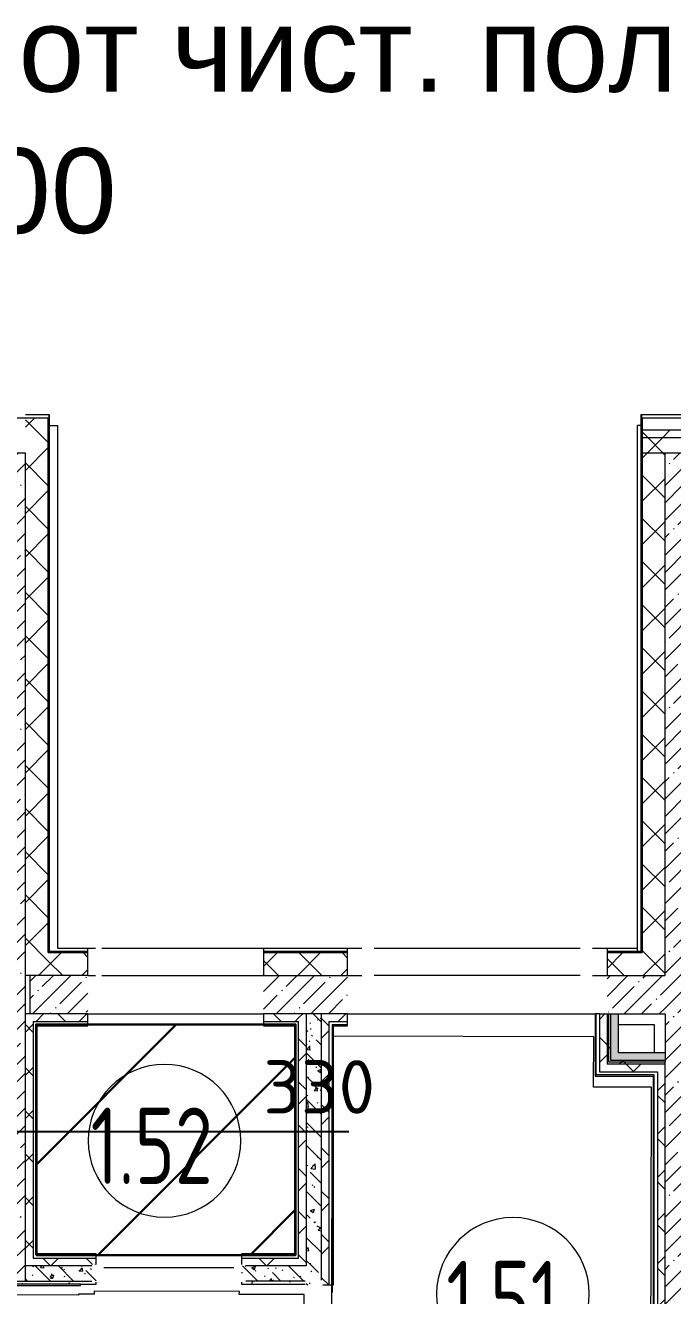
# Model space of a CAD drawing. Header units: millimetres. Extents: x -213911 to 415037, y -3642 to 107391.
# Drawn here: x 85035 to 89274, y 21449 to 29764 of the extents above; entities that cross this region are included whole.
import ezdxf

# ---------------------------------------------------------------- set-up
doc = ezdxf.new("R2010")
doc.units = ezdxf.units.MM
for name, color, linetype, lineweight in [('2)CF1', 5, 'Continuous', 30), ('5.5) Перег WD5', 3, 'Continuous', 40), ('7.3) Альбес', 5, 'Continuous', 50), ('A-AREA-BNDY', 7, 'Continuous', 5), ('A-AREA-IDEN', 7, 'Continuous', 9), ('A-FLOR', 7, 'Continuous', 9), ('A-WALL', 7, 'Continuous', 5), ('I-WALL', 7, 'Continuous', 5)]:
    doc.layers.add(name, color=color, linetype=linetype, lineweight=lineweight)
doc.layers.add('A-WALL-1', color=9, linetype='Continuous', lineweight=5, true_color=0x808080)
doc.layers.add('A-WALL-FNSH-1', color=9, linetype='Continuous', lineweight=5, true_color=0x808080)
doc.styles.add('ISOCPEUR_1', font='isocpeur.ttf', dxfattribs={"height": 350})
doc.styles.get("Standard").update_dxf_attribs({"font": 'arial.ttf'})
doc.styles.add('СПДС', font='ГОСТ тип А.ttf', dxfattribs={"width": 0.9})
doc.dimstyles.new('ISO-2_0_0_9К_Средний_округл2', dxfattribs={"dimscale": 304.8, "dimtxt": 199.196235, "dimasz": 0.492126, "dimexe": 0.393701, "dimexo": 0, "dimgap": 0, "dimtad": 1, "dimdec": 0, "dimrnd": 10, "dimzin": 0, "dimdsep": 46, "dimtxsty": 'ISOCPEUR_1', "dimblk1": 'OBLIQUE', "dimblk2": 'OBLIQUE', "dimsah": 1, "dimcen": 0.09, "dimdle": 0.393701, "dimazin": 0, "dimtfac": 1, "dimtdec": 4, "dimtix": 1, "dimtmove": 0, "dimatfit": 3, "dimfxl": 1, "dimtvp": 1, "dimtolj": 1, "dimtzin": 0, "dimarcsym": 2})
pattern_1 = [(45, (64.7, -136.06), (-141.42136, 141.42136), []), (135, (64.7, -136.06), (-141.42136, -141.42136), [])]
pattern_2 = [(45, (64.7, -136.06), (-114.04925, 114.04925), []), (45, (178.75, -136.06), (-114.04925, 114.04925), [201.612, -40.322, 6.706, -33.617])]
pattern_3 = [(135, (64.7, -136.06), (-150.8683, -150.8683), [213.36, -35.56, 7.112, -35.56]), (135, (64.7, 14.71), (-150.8683, -150.8683), []), (50, (64.7, -136.06), (255.05767, -22.3145), [26.67, -293.37]), (355, (64.7, -136.06), (-49.3404, 267.47914), [21.336, -234.696]), (100.451, (85.96, -137.92), (205.71947, 245.16356), [22.666, -249.326]), (46.184, (64.7, -64.94), (379.511, -58.86), [40.005, -440.055]), (96.636, (96.33, -69.85), (332.3634, 346.3991), [33.999, -373.989]), (351.184, (64.7, -64.94), (332.3669, 346.3953), [32.004, -352.044]), (21, (100.26, -82.72), (212.26017, -143.1711), [26.67, -293.37]), (326, (100.26, -82.72), (86.5224, 257.8632), [21.336, -234.696]), (71.451, (117.95, -94.65), (298.78395, 114.6901), [22.666, -249.326]), (37.5, (64.7, -136.06), (4.32385, 118.37751), [6.706, -225.146, 6.706, -231.546, -235.585]), (37.5, (64.7, -136.06), (4.32385, 118.37751), [-470.103, 6.706, -228.879]), (7.5, (64.7, -136.06), (93.54758, 140.2533), [6.706, -129.134, 6.706, -219.812, -89.789]), (7.5, (64.7, -136.06), (93.54758, 140.2533), [-362.356, 6.706, -83.083]), (327.5, (-14.6, -136.06), (189.82734, -8.02019), [6.706, -82.194, 6.706, -270.662, -368.046]), (327.5, (-14.6, -136.06), (189.82734, -8.02019), [-366.268, 6.706, -361.34]), (317.5, (-50.16, -136.06), (207.38114, 35.59764), [6.706, -108.864, 6.706, -177.495, -261.366]), (317.5, (-50.16, -136.06), (207.38114, 35.59764), [-299.771, 6.706, -254.66])]
pattern_4 = [(0, (64.7, -136.06), (243.84, 60.96), [20.117, -162.763, 20.117, -162.763, -975.36]), (0, (64.7, -136.06), (243.84, 60.96), [-365.76, 20.117, -345.643, 20.117, -162.763, -426.72]), (0, (64.7, -136.06), (243.84, 60.96), [-914.4, 20.117, -101.803, 20.117, -284.683]), (120, (156.14, -105.58), (-174.71291, 180.691634), [20.117, -162.763, 20.117, -162.763, -975.36]), (120, (156.14, -105.58), (-174.71291, 180.691634), [-365.76, 20.117, -345.643, 20.117, -162.763, -426.72]), (120, (156.14, -105.58), (-174.71291, 180.691634), [-914.4, 20.117, -101.803, 20.117, -284.683]), (240, (186.62, 16.34), (-69.12709, -241.651634), [20.117, -162.763, 20.117, -162.763, -975.36]), (240, (186.62, 16.34), (-69.12709, -241.651634), [-365.76, 20.117, -345.643, 20.117, -162.763, -426.72]), (240, (186.62, 16.34), (-69.12709, -241.651634), [-914.4, 20.117, -101.803, 20.117, -284.683])]
pattern_5 = [(45, (64.7, -136.06), (-212.132, 212.132), []), (135, (64.7, -136.06), (-212.132, -212.132), [])]

# ---------------------------------------------------------------- blocks, each defined once
blk = doc.blocks.new('Марка_Помещения - Номер-25198446-Объем проектирования 1 этажа')
at = {"layer": 'A-AREA-IDEN'}
for start, end in [(360, 180), (180, 360)]:
    blk.add_arc((0, 0), 2.5, start, end, dxfattribs=at)
blk = doc.blocks.new('_Oblique')
at = {"color": 0, "linetype": 'ByBlock', "lineweight": -2}
blk.add_line((-0.5, -0.5), (0.5, 0.5), dxfattribs=at)
blk = doc.blocks.new('*D2019')
at = {"layer": '5.5) Перег WD5', "color": 0, "lineweight": -2, "transparency": 16777216}
for p, q in [((34274.7, 22501.5), (34274.7, 22643.4)), ((34604.7, 22501.5), (34604.7, 22643.4)), ((34154.7, 22523.4), (34604.7, 22523.4)), ((34604.7, 22523.4), (87153.3, 22523.4))]:
    blk.add_line(p, q, dxfattribs=at)
at = {"layer": 'Defpoints', "color": 0, "transparency": 16777216}
for p in [(34274.7, 22501.5), (34604.7, 22523.4), (34604.7, 22501.5)]:
    blk.add_point(p, dxfattribs=at)
at = {"layer": '5.5) Перег WD5', "color": 0, "lineweight": -2, "transparency": 16777216, "xscale": 304.8, "yscale": 304.8, "zscale": 304.8, "rotation": 180}
blk.add_blockref('_Oblique', (34274.7, 22523.4), dxfattribs=at)
at = {"layer": '5.5) Перег WD5', "color": 0, "lineweight": -2, "transparency": 16777216, "xscale": 304.8, "yscale": 304.8, "zscale": 304.8}
blk.add_blockref('_Oblique', (34604.7, 22523.4), dxfattribs=at)
at = {"layer": '5.5) Перег WD5', "color": 0, "lineweight": 25, "transparency": 16777216, "insert": (86593.3, 22990.1), "char_height": 350, "width": 455.087, "attachment_point": 1, "line_spacing_factor": 1.149209, "style": 'ISOCPEUR_1'}
blk.add_mtext('\\A1;330', dxfattribs=at)

msp = doc.modelspace()

# ---------------------------------------------------------------- hatches: boundary and pattern name
at = {"layer": '2)CF1'}
h = msp.add_hatch(dxfattribs=at)
h.set_pattern_fill('ANSI31', color=256, scale=222)
h.paths.add_polyline_path([(85104.7, 23223.9), (85104.7, 21713.9), (86804.7, 21713.9), (86804.7, 23223.9)])
at = {"layer": 'A-WALL'}
h = msp.add_hatch(dxfattribs=at)
h.set_pattern_fill('FP_24', color=256, style=0, pattern_type=2)
h.set_pattern_definition(pattern_1)
h.paths.add_polyline_path([(85064.7, 23543.9), (85184.7, 23543.9), (85184.7, 27193.9), (85034.7, 27193.9), (85034.7, 23543.9)])
h = msp.add_hatch(dxfattribs=at)
h.set_pattern_fill('FP_24', color=256, style=0, pattern_type=2)
h.set_pattern_definition(pattern_1)
h.paths.add_polyline_path([(93224.7, 27063.9), (93274.7, 27063.9), (93274.7, 27113.9), (89074.7, 27113.9), (89074.7, 27063.9), (93161.1, 27063.9)])
h = msp.add_hatch(dxfattribs=at)
h.set_pattern_fill('FP_24', color=256, style=0, pattern_type=2)
h.set_pattern_definition(pattern_1)
h.paths.add_polyline_path([(89074.7, 26963.9), (93224.7, 26963.9), (93224.7, 27063.9), (89074.7, 27063.9)])
h = msp.add_hatch(dxfattribs=at)
h.set_pattern_fill('FP_24', color=256, style=0, pattern_type=2)
h.set_pattern_definition(pattern_1)
h.paths.add_polyline_path([(89224.7, 23543.9), (89224.7, 26963.9), (89074.7, 26963.9), (89074.7, 23543.9), (89197.1, 23543.9)])
h = msp.add_hatch(dxfattribs=at)
h.set_pattern_fill('FP_24', color=256, style=0, pattern_type=2)
h.set_pattern_definition(pattern_1)
h.paths.add_polyline_path([(89044.7, 23543.9), (89074.7, 23543.9), (89074.7, 23693.9), (88844.7, 23693.9), (88844.7, 23543.9), (88969.4, 23543.9)])
h.paths.add_polyline_path([(85192.7, 23543.9), (85444.7, 23543.9), (85444.7, 23693.9), (85184.7, 23693.9), (85184.7, 23543.9), (85191.6, 23543.9)])
h.paths.add_polyline_path([(87144.7, 23543.9), (87144.7, 23693.9), (86594.7, 23693.9), (86594.7, 23543.9), (86906.3, 23543.9)])
at = {"layer": 'I-WALL'}
h = msp.add_hatch(dxfattribs=at)
h.set_pattern_fill('FP_1', color=256, style=0, pattern_type=2)
h.set_pattern_definition(pattern_2)
h.paths.add_polyline_path([(84814.7, 21543.9), (85034.7, 21543.9), (85034.7, 26963.9), (84814.7, 26963.9), (84814.7, 21586.3)])
h = msp.add_hatch(dxfattribs=at)
h.set_pattern_fill('FP_1', color=256, style=0, pattern_type=2)
h.set_pattern_definition(pattern_2)
h.paths.add_polyline_path([(89474.7, 17133.9), (89474.7, 26963.9), (89224.7, 26963.9), (89224.7, 17133.9)])
h = msp.add_hatch(dxfattribs=at)
h.set_pattern_fill('FP_1', color=256, style=0, pattern_type=2)
h.set_pattern_definition(pattern_2)
h.paths.add_polyline_path([(89224.7, 23293.9), (89224.7, 23543.9), (88854.7, 23541.9), (88854.7, 23533.9), (88844.7, 23533.9), (88844.7, 23303.9), (88854.7, 23303.9), (88854.7, 23295.9), (89209, 23293.9)])
h.paths.add_polyline_path([(85064.7, 23293.9), (85414.7, 23295.9), (85414.7, 23303.9), (85444.7, 23303.9), (85444.7, 23533.9), (85414.7, 23533.9), (85414.7, 23541.9), (85064.7, 23543.9), (85064.7, 23441.2)])
h.paths.add_polyline_path([(86594.7, 23293.9), (87134.7, 23295.9), (87134.7, 23303.9), (87144.7, 23303.9), (87144.7, 23533.9), (87134.7, 23534.7), (87134.7, 23541.9), (86624.7, 23541.9), (86624.7, 23533.9), (86594.7, 23533.9), (86594.7, 23303.9), (86624.7, 23303.9), (86624.7, 23295.9), (86594.7, 23295.9)])
h = msp.add_hatch(dxfattribs=at)
h.set_pattern_fill('FP_24', color=256, style=0, pattern_type=2)
h.set_pattern_definition(pattern_1)
h.paths.add_polyline_path([(85034.7, 21693.9), (85084.7, 21693.9), (85084, 23293.9), (85034.7, 23293.9), (85034.7, 21713.9)])
h = msp.add_hatch(dxfattribs=at)
h.set_pattern_fill('FP_24', color=256, style=0, pattern_type=2)
h.set_pattern_definition(pattern_1)
h.paths.add_polyline_path([(86824.7, 23243.9), (86824.7, 23293.9), (86594.7, 23293.9), (86594.7, 23243.9), (86804.7, 23243.9)])
h.paths.add_polyline_path([(85274.7, 23243.9), (85444.7, 23243.9), (85444.7, 23293.9), (85084.7, 23293.9), (85084.7, 23243.9), (85192.7, 23243.9)])
h = msp.add_hatch(dxfattribs=at)
h.set_pattern_fill('FP_24', color=256, style=0, pattern_type=2)
h.set_pattern_definition(pattern_1)
h.paths.add_polyline_path([(86854.7, 21643.9), (86874.7, 21643.9), (86874.7, 23293.9), (86824.7, 23293.9), (86824.7, 21643.9), (86832.8, 21643.9)])
h = msp.add_hatch(dxfattribs=at)
h.set_pattern_fill('FP_41', color=256, style=0, pattern_type=2)
h.set_pattern_definition(pattern_3)
h.paths.add_polyline_path([(86920.9, 21643.9), (86974.7, 21643.9), (86974.7, 23293.9), (86874.7, 23293.9), (86874.7, 21643.9), (86906.3, 21643.9)])
h = msp.add_hatch(dxfattribs=at)
h.set_pattern_fill('FP_24', color=256, style=0, pattern_type=2)
h.set_pattern_definition(pattern_1)
h.paths.add_polyline_path([(87024.7, 19163.9), (87024.7, 20118.9), (86982.7, 20118.9), (86982.7, 20088.9), (86974.7, 20088.9), (86974.7, 19163.9)])
h.paths.add_polyline_path([(87024.7, 21518.9), (87024.7, 23293.9), (86974.7, 23293.9), (86974.8, 21548.9), (86982.7, 21548.9), (86982.7, 21518.9)])
h = msp.add_hatch(dxfattribs=at)
h.set_pattern_fill('FP_24', color=256, style=0, pattern_type=2)
h.set_pattern_definition(pattern_1)
h.paths.add_polyline_path([(87137.9, 23243.9), (87144.7, 23243.9), (87144.7, 23293.9), (87024.7, 23293.9), (87024.7, 23243.9), (87044.7, 23243.9)])
h = msp.add_hatch(dxfattribs=at)
h.set_pattern_fill('FP_24', color=256, style=0, pattern_type=2)
h.set_pattern_definition(pattern_1)
h.paths.add_polyline_path([(88794.7, 22913.9), (88844.7, 22913.9), (88844.7, 23293.9), (88794.7, 23293.9), (88794.7, 23113.1)])
h = msp.add_hatch(dxfattribs=at)
h.set_pattern_fill('FP_192', color=256, style=0, pattern_type=2)
h.set_pattern_definition(pattern_5)
h.paths.add_polyline_path([(88844.7, 22963.9), (88857.2, 22963.9), (88857.2, 23293.9), (88844.7, 23293.9), (88844.7, 22979.9)])
h = msp.add_hatch(dxfattribs=at)
h.set_pattern_fill('FP_192', color=256, style=0, pattern_type=2)
h.set_pattern_definition(pattern_5)
h.paths.add_polyline_path([(88857.2, 22976.4), (88869.7, 22976.4), (88869.7, 23293.9), (88857.2, 23293.9), (88857.2, 22977.2)])
for points in [[(88869.7, 22988.9), (88919.7, 22988.9), (88919.7, 23293.9), (88869.7, 23293.9), (88869.7, 23176.3)], [(89154.7, 22988.9), (89224.7, 22988.9), (89224.7, 23038.9), (88919.7, 23038.9), (88919.7, 22988.9), (89095.3, 22988.9)]]:
    msp.add_hatch(color=256, dxfattribs=at).paths.add_polyline_path(points)
h = msp.add_hatch(dxfattribs=at)
h.set_pattern_fill('FP_24', color=256, style=0, pattern_type=2)
h.set_pattern_definition(pattern_1)
h.paths.add_polyline_path([(89154.7, 22913.9), (89174.7, 22915.2), (89174.7, 22963.9), (88844.7, 22963.9), (88844.7, 22913.9), (88969.4, 22913.9)])
h = msp.add_hatch(dxfattribs=at)
h.set_pattern_fill('FP_192', color=256, style=0, pattern_type=2)
h.set_pattern_definition(pattern_5)
h.paths.add_polyline_path([(89224.7, 22963.9), (89224.1, 22976.4), (88857.2, 22976.4), (88857.2, 22963.9), (89174.7, 22963.9)])
h = msp.add_hatch(dxfattribs=at)
h.set_pattern_fill('FP_192', color=256, style=0, pattern_type=2)
h.set_pattern_definition(pattern_5)
h.paths.add_polyline_path([(89154.7, 22976.4), (89224.7, 22976.4), (89223.5, 22988.9), (88869.7, 22988.9), (88869.7, 22976.4), (89095.3, 22976.4)])
h = msp.add_hatch(dxfattribs=at)
h.set_pattern_fill('FP_24', color=256, style=0, pattern_type=2)
h.set_pattern_definition(pattern_1)
h.paths.add_polyline_path([(89174.7, 19213.9), (89224.7, 19215.1), (89224.7, 22963.9), (89174.7, 22963.9), (89174.7, 19233.9)])
h = msp.add_hatch(dxfattribs=at)
h.set_pattern_fill('FP_24', color=256, style=0, pattern_type=2)
h.set_pattern_definition(pattern_1)
h.paths.add_polyline_path([(86479.4, 21643.9), (86824.7, 21643.9), (86824.7, 21693.9), (86449.4, 21693.9), (86449.4, 21651.9), (86479.4, 21651.9)])
h.paths.add_polyline_path([(85104.7, 21643.9), (85469.4, 21643.9), (85469.4, 21651.9), (85499.4, 21651.9), (85499.4, 21693.9), (85034.7, 21693.9), (85034.7, 21643.9), (85101.1, 21643.9)])
h = msp.add_hatch(dxfattribs=at)
h.set_pattern_fill('FP_41', color=256, style=0, pattern_type=2)
h.set_pattern_definition(pattern_3)
h.paths.add_polyline_path([(86974.7, 21543.9), (86974.7, 21643.9), (86449.4, 21643.9), (86449.4, 21543.9), (86866.7, 21544.5), (86866.7, 21548.9), (86874.7, 21548.9), (86874.7, 21543.9), (86907.3, 21543.9)])
h.paths.add_polyline_path([(85444.7, 21543.9), (85499.4, 21543.9), (85499.4, 21643.9), (85034.7, 21643.9), (85034.7, 21543.9), (85423.1, 21543.9)])
h = msp.add_hatch(dxfattribs=at)
h.set_pattern_fill('FP_191', color=256, style=0, pattern_type=2)
h.set_pattern_definition(pattern_4)
h.paths.add_polyline_path([(86594.7, 21523.9), (86854.7, 21523.9), (86854.7, 21543.9), (86479.4, 21543.9), (86479.4, 21535.9), (86449.4, 21533.9), (86451.3, 21523.9)])
h.paths.add_polyline_path([(85104.7, 21523.9), (85499.4, 21523.9), (85498.3, 21535.9), (85469.4, 21535.9), (85469.4, 21543.9), (84814.7, 21543.9), (84814.7, 21523.9), (85100.8, 21523.9)])
h = msp.add_hatch(dxfattribs=at)
h.set_pattern_fill('FP_191', color=256, style=0, pattern_type=2)
h.set_pattern_definition(pattern_4)
h.paths.add_polyline_path([(86874.7, 20013.9), (86873, 20088.9), (86866.7, 20088.9), (86866.7, 20093.9), (86854.7, 20093.9), (86854.7, 20013.9)])
h.paths.add_polyline_path([(86854.7, 21523.9), (86866.7, 21523.9), (86866.7, 21543.9), (86854.7, 21543.9), (86854.7, 21533.9)])
h = msp.add_hatch(dxfattribs=at)
h.set_pattern_fill('FP_41', color=256, style=0, pattern_type=2)
h.set_pattern_definition(pattern_3)
h.paths.add_polyline_path([(86974.7, 19893.9), (86974.7, 20118.9), (86874.7, 20118.9), (86874.7, 19893.9), (86906.3, 19893.9)])
h.paths.add_polyline_path([(86906.3, 21518.9), (86974.7, 21518.9), (86974.7, 21543.9), (86874.7, 21543.9), (86874.7, 21518.9), (86903.9, 21518.9)])

# ---------------------------------------------------------------- linework, layer by layer
at = {"layer": '2)CF1'}
msp.add_lwpolyline([(85104.7, 21713.9), (86804.7, 21713.9), (86804.7, 23223.9), (85104.7, 23223.9)], close=True, dxfattribs=at)
at = {"layer": 'A-AREA-BNDY', "flags": 128}
msp.add_lwpolyline([(87034.2, 19173.2), (89128.2, 19168.3), (89136.8, 22812.3), (88756.8, 22813.2), (88757.5, 23143.2), (87043.6, 23147.2)], close=True, dxfattribs=at)
msp.add_lwpolyline([(66338.5, 21021.8), (78758.3, 20992.7), (78755.9, 19992.7), (85618.1, 19976.5), (85618, 19928.5), (86718, 19926), (86718.1, 19966), (86858.1, 19965.6), (86861.6, 21455.6), (86436.2, 21456.6), (86436.3, 21476.6), (85486.3, 21478.9), (85486.3, 21458.9), (85381.6, 21459.1), (85381.6, 21451.1), (82353.6, 21458.2), (82356, 22478.2), (68336, 22511.1)], dxfattribs=at)
at = {"layer": 'A-FLOR'}
for p, q in [((85444.7, 23543.9), (85494.7, 23543.9)), ((85534.7, 23543.9), (86594.7, 23543.9)), ((87144.7, 23543.9), (87239.7, 23543.9)), ((88669.7, 23543.9), (87319.7, 23543.9)), ((88749.7, 23543.9), (88844.7, 23543.9)), ((85444.7, 23293.9), (86594.7, 23293.9)), ((85444.7, 23223.9), (85444.7, 23293.9)), ((86594.7, 23293.9), (86594.7, 23223.9)), ((87144.7, 23293.9), (88766.7, 23293.9)), ((87144.7, 23223.9), (87144.7, 23293.9)), ((88919.7, 23293.9), (89224.7, 23293.9)), ((88919.7, 23223.9), (89154.7, 23223.9)), ((89154.7, 23223.9), (89154.7, 23038.9)), ((85499.4, 21651.9), (85499.4, 21713.9)), ((86449.4, 21713.9), (86449.4, 21651.9)), ((85549.4, 21633.9), (86399.4, 21633.9)), ((85422.9, 21523.9), (85499.4, 21523.9)), ((85499.4, 21523.9), (85499.4, 21535.9)), ((86449.4, 21535.9), (86449.4, 21523.9)), ((86449.4, 21523.9), (86866.7, 21523.9)), ((87044.7, 21518.9), (87044.7, 21468.9))]:
    msp.add_line(p, q, dxfattribs=at)
at = {"layer": 'A-WALL'}
for p, q in [((85187.7, 27193.9), (80414.7, 27193.9)), ((85184.7, 23693.9), (85184.7, 27193.9)), ((85187.7, 27213.9), (85187.7, 23696.9)), ((89071.7, 27213.9), (89071.7, 23696.9)), ((93354.7, 27193.9), (89071.7, 27193.9)), ((89074.7, 27193.9), (89074.7, 23693.9)), ((85192.7, 27143.9), (85244.7, 27143.9)), ((85244.7, 27143.9), (85244.7, 23723.9)), ((89044.7, 23701.9), (89044.7, 27143.9)), ((89066.7, 27143.9), (89044.7, 27143.9)), ((93274.7, 27113.9), (89074.7, 27113.9)), ((93224.7, 27063.9), (89074.7, 27063.9)), ((85244.7, 23723.9), (85494.7, 23723.9)), ((85444.7, 23701.9), (85444.7, 23723.9)), ((85534.7, 23723.9), (87239.7, 23723.9)), ((86594.7, 23723.9), (86594.7, 23701.9)), ((87144.7, 23701.9), (87144.7, 23723.9)), ((87319.7, 23723.9), (88669.7, 23723.9)), ((88749.7, 23723.9), (89044.7, 23723.9)), ((88844.7, 23723.9), (88844.7, 23701.9)), ((85184.7, 23693.9), (85444.7, 23693.9)), ((85187.7, 23696.9), (85444.7, 23696.9)), ((86594.7, 23696.9), (87144.7, 23696.9)), ((86594.7, 23693.9), (87144.7, 23693.9)), ((88844.7, 23696.9), (89071.7, 23696.9)), ((88844.7, 23693.9), (89074.7, 23693.9)), ((85444.7, 23543.9), (85034.7, 23543.9)), ((86594.7, 23543.9), (87144.7, 23543.9)), ((88749.7, 23543.9), (88749.7, 23543.9)), ((88844.7, 23543.9), (89224.7, 23543.9)), ((85444.7, 23293.9), (85034.7, 23293.9)), ((87144.7, 23293.9), (86594.7, 23293.9)), ((88794.7, 23293.9), (88794.7, 22913.9)), ((88857.2, 22976.4), (88857.2, 23293.9)), ((88869.7, 22988.9), (88869.7, 23293.9)), ((85084.7, 23243.9), (85084.7, 21693.9)), ((85084.7, 23243.9), (85444.7, 23243.9)), ((85104.7, 23223.9), (85444.7, 23223.9)), ((85104.7, 23223.9), (85104.7, 21713.9)), ((86594.7, 23243.9), (86824.7, 23243.9)), ((86594.7, 23223.9), (86804.7, 23223.9)), ((86804.7, 23223.9), (86804.7, 21713.9)), ((86824.7, 21693.9), (86824.7, 23243.9)), ((87024.7, 21518.9), (87024.7, 23243.9)), ((87024.7, 23243.9), (87144.7, 23243.9)), ((87044.7, 23223.9), (87144.7, 23223.9)), ((87044.7, 23223.9), (87044.7, 21518.9)), ((89224.7, 22963.9), (88844.7, 22963.9)), ((89224.7, 22976.4), (88857.2, 22976.4)), ((89224.7, 22988.9), (88869.7, 22988.9)), ((89224.7, 17133.9), (89224.7, 22976.4)), ((88794.7, 22913.9), (89174.7, 22913.9)), ((89154.7, 19233.9), (89154.7, 22893.9)), ((89174.7, 22913.9), (89174.7, 19213.9)), ((85104.7, 21713.9), (85499.4, 21713.9)), ((86804.7, 21713.9), (86449.4, 21713.9)), ((85469.4, 21643.9), (85034.7, 21643.9)), ((85084.7, 21693.9), (85499.4, 21693.9)), ((86449.4, 21693.9), (86824.7, 21693.9)), ((86874.7, 21643.9), (86479.4, 21643.9))]:
    msp.add_line(p, q, dxfattribs=at)
at = {"layer": 'A-WALL-1'}
for p, q in [((85034.7, 26963.9), (84814.7, 26963.9)), ((85034.7, 21543.9), (85034.7, 26963.9)), ((93124.7, 26963.9), (89074.7, 26963.9)), ((89224.7, 23543.9), (89224.7, 26963.9)), ((85444.7, 23543.9), (85444.7, 23693.9)), ((86594.7, 23693.9), (86594.7, 23543.9)), ((87144.7, 23543.9), (87144.7, 23693.9)), ((88844.7, 23693.9), (88844.7, 23543.9)), ((85064.7, 23543.9), (85064.7, 23293.9)), ((86874.7, 23293.9), (86874.7, 21643.9)), ((86974.7, 21548.9), (86974.7, 23293.9)), ((88794.7, 23293.9), (88919.7, 23293.9)), ((88844.7, 23293.9), (88844.7, 22963.9)), ((88919.7, 23038.9), (88919.7, 23293.9)), ((89224.7, 23293.9), (89224.7, 22976.4)), ((89224.7, 23038.9), (88919.7, 23038.9)), ((84814.7, 21543.9), (85469.4, 21543.9)), ((86866.7, 21543.9), (86479.4, 21543.9)), ((85394.7, 21523.9), (85422.9, 21523.9)), ((86982.7, 21518.9), (87024.7, 21518.9))]:
    msp.add_line(p, q, dxfattribs=at)
at = {"layer": 'A-WALL-FNSH-1'}
for p, q in [((85192.7, 27213.9), (85034.7, 27213.9)), ((85192.7, 23701.9), (85192.7, 27213.9)), ((89066.7, 27213.9), (89066.7, 23701.9)), ((93374.7, 27213.9), (89066.7, 27213.9)), ((85444.7, 23701.9), (85192.7, 23701.9)), ((85444.7, 23693.9), (85444.7, 23701.9)), ((87144.7, 23701.9), (86594.7, 23701.9)), ((86594.7, 23701.9), (86594.7, 23693.9)), ((87144.7, 23693.9), (87144.7, 23701.9)), ((89066.7, 23701.9), (88844.7, 23701.9)), ((88844.7, 23701.9), (88844.7, 23693.9)), ((88766.7, 23293.9), (88766.7, 22885.9)), ((88794.7, 23293.9), (88766.7, 23293.9)), ((88774.7, 22893.9), (88774.7, 23293.9)), ((85112.7, 23215.9), (85444.7, 23215.9)), ((85112.7, 21721.9), (85112.7, 23215.9)), ((85444.7, 23215.9), (85444.7, 23223.9)), ((86594.7, 23223.9), (86594.7, 23215.9)), ((86594.7, 23215.9), (86796.7, 23215.9)), ((86796.7, 23215.9), (86796.7, 21721.9)), ((87052.7, 21518.9), (87052.7, 23215.9)), ((87052.7, 23215.9), (87144.7, 23215.9)), ((87144.7, 23215.9), (87144.7, 23223.9)), ((88766.7, 22885.9), (89146.7, 22885.9)), ((89154.7, 22893.9), (88774.7, 22893.9)), ((89146.7, 22885.9), (89146.7, 19241.9)), ((85499.4, 21721.9), (85112.7, 21721.9)), ((85499.4, 21713.9), (85499.4, 21721.9)), ((86449.4, 21721.9), (86449.4, 21713.9)), ((86796.7, 21721.9), (86449.4, 21721.9)), ((85394.7, 21523.9), (83544.7, 21523.9)), ((83544.7, 21515.9), (85394.7, 21515.9)), ((85394.7, 21515.9), (85394.7, 21523.9)), ((87024.7, 21518.9), (87052.7, 21518.9))]:
    msp.add_line(p, q, dxfattribs=at)

# ---------------------------------------------------------------- block references
at = {"layer": 'A-AREA-IDEN', "xscale": 199.9999999999999, "yscale": 199.9999999999999, "zscale": 199.9999999999999}
for p in [(85945.9, 22462.5), (88228.3, 21459.5)]:
    msp.add_blockref('Марка_Помещения - Номер-25198446-Объем проектирования 1 этажа', p, dxfattribs=at)

# ---------------------------------------------------------------- texts
at = {"layer": '7.3) Альбес', "linetype": 'ByBlock', "ltscale": 0.5, "insert": (83239.9, 29884.9), "char_height": 555, "attachment_point": 1}
msp.add_mtext_dynamic_manual_height_columns('отм. от чист. пола +3.000', width=7611.763, gutter_width=12.5, heights=[0], dxfattribs=at)
at = {"layer": 'A-AREA-IDEN', "char_height": 500, "attachment_point": 1, "style": 'СПДС'}
for s, insert, width in [('1.52', (85462.1, 22679.6), 1212.151), ('1.51', (87792.2, 21676.6), 1096.708)]:
    msp.add_mtext(s, dxfattribs=dict(at, insert=insert, width=width))

# ---------------------------------------------------------------- dimensions: what is measured, and where the dimension line sits
at = {"layer": '5.5) Перег WD5', "color": 18, "lineweight": 25, "true_color": 0x000000}
dim = msp.add_linear_dim(base=(34604.7, 22523.4), p1=(34274.7, 22501.5), p2=(34604.7, 22501.5), dimstyle='ISO-2_0_0_9К_Средний_округл2', override={"dimasz": 1, "dimpost": '<>', "dimtxsty": 'ISOCPEUR_1', "dimfxl": 330}, dxfattribs=at)
dim.commit()
dim.dimension.update_dxf_attribs({"geometry": '*D2019', "text_midpoint": (86820.8, 22523.4), "dimtype": 160})

doc.saveas('drawing.dxf')
